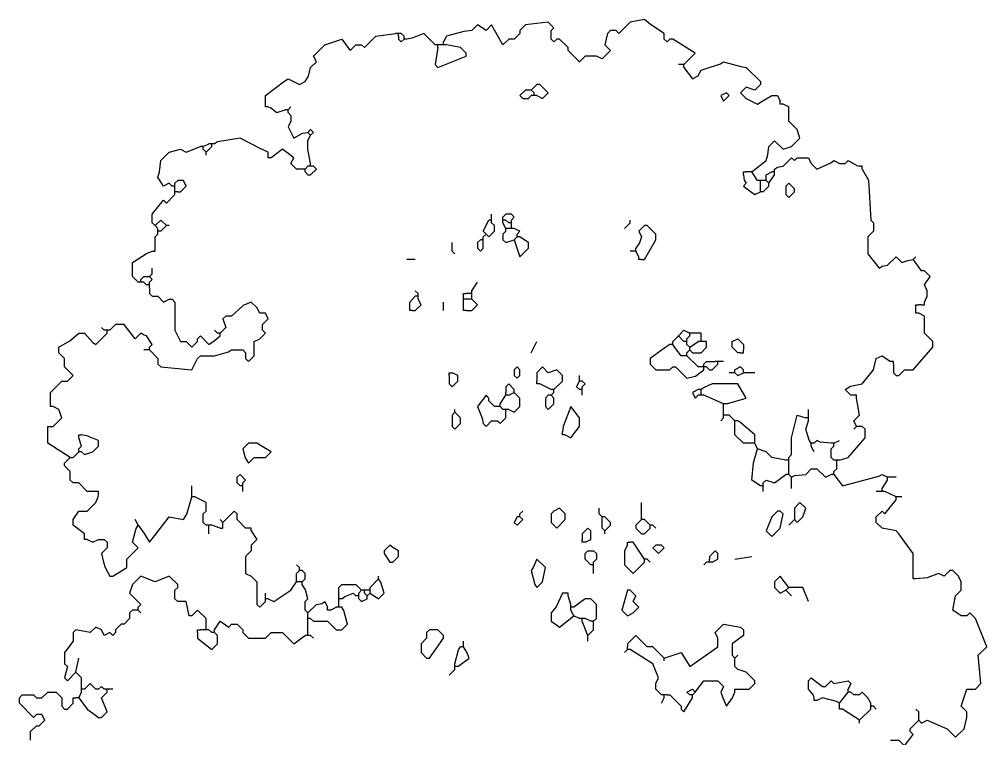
# Model space of a CAD drawing. Header units: metres. Extents: x -5.1 to 5.8, y 0 to 12.5.
# Drawn here: x -5.08 to 5.78, y 4.46 to 12.54 of the extents above; entities that cross this region are included whole.
import ezdxf

# ---------------------------------------------------------------- set-up
doc = ezdxf.new("R2010")
doc.units = ezdxf.units.M
doc.header["$LTSCALE"] = 0.2

msp = doc.modelspace()

# ---------------------------------------------------------------- linework, layer by layer
at = {"linetype": 'Continuous', "flags": 128}
for points in [[(2.381, 12.033), (2.508, 12.16), (2.254, 12.319), (2.223, 12.319), (2.191, 12.287), (2.159, 12.319), (2.159, 12.383), (2.005, 12.485), (1.937, 12.541), (1.838, 12.519), (1.778, 12.51), (1.651, 12.383), (1.619, 12.414), (1.556, 12.414), (1.524, 12.383), (1.492, 12.256), (1.556, 12.192), (1.461, 12.097), (1.397, 12.128), (1.27, 12.128), (1.207, 12.065), (1.08, 12.192), (1.08, 12.224), (0.984, 12.319), (0.953, 12.319), (0.921, 12.287), (0.889, 12.319), (0.889, 12.414), (0.921, 12.446), (0.857, 12.51), (0.603, 12.478), (0.54, 12.414), (0.54, 12.383), (0.476, 12.319), (0.413, 12.319), (0.349, 12.256), (0.222, 12.478), (0.159, 12.414), (0.064, 12.478), (0, 12.414), (-0.092, 12.403), (-0.286, 12.351), (-0.317, 12.287)], [(-2.318, 11.589), (-2.318, 11.684), (-2.099, 11.849), (-2.064, 11.874), (-1.937, 11.811), (-1.873, 11.843), (-1.835, 11.903), (-1.81, 12.001), (-1.746, 12.065), (-1.778, 12.128), (-1.651, 12.256), (-1.46, 12.319), (-1.365, 12.192), (-1.302, 12.256), (-1.238, 12.256), (-1.206, 12.224), (-1.079, 12.351), (-0.857, 12.383)], [(-0.825, 12.383), (-0.857, 12.383)], [(-0.794, 12.383), (-0.825, 12.383)], [(-0.825, 12.351), (-0.825, 12.383)], [(-0.762, 12.351), (-0.794, 12.383)], [(-0.413, 12.256), (-0.54, 12.383), (-0.67, 12.329), (-0.73, 12.319)], [(-0.825, 12.351), (-0.825, 12.319), (-0.794, 12.287), (-0.762, 12.319)], [(-0.762, 12.319), (-0.762, 12.351)], [(-0.73, 12.319), (-0.762, 12.319)], [(-0.317, 12.256), (-0.317, 12.287)], [(-0.381, 12.256), (-0.413, 12.256)], [(-0.381, 12.224), (-0.413, 12.033), (-0.381, 12.001), (-0.063, 12.128), (-0.063, 12.16), (-0.127, 12.224), (-0.286, 12.256)], [(-0.349, 12.256), (-0.381, 12.256)], [(-0.381, 12.224), (-0.381, 12.256)], [(-0.317, 12.256), (-0.349, 12.256)], [(-0.286, 12.256), (-0.317, 12.256)], [(2.381, 12.001), (2.477, 11.874), (2.54, 11.906), (2.572, 11.97), (2.791, 12.04), (2.826, 12.065), (3.019, 12.011), (3.08, 12.001), (3.239, 11.843), (3.239, 11.811), (3.175, 11.747), (3.08, 11.779), (3.016, 11.716), (3.08, 11.652), (3.207, 11.589), (3.267, 11.627), (3.366, 11.684), (3.429, 11.684), (3.461, 11.621)], [(2.35, 12.033), (2.318, 12.033)], [(2.381, 12.033), (2.35, 12.033)], [(2.381, 12.001), (2.381, 12.033)], [(0.667, 11.747), (0.603, 11.747), (0.54, 11.684), (0.571, 11.652), (0.635, 11.652), (0.667, 11.684)], [(0.73, 11.684), (0.794, 11.652), (0.857, 11.716), (0.762, 11.811), (0.73, 11.811), (0.667, 11.747)], [(0.699, 11.716), (0.667, 11.747)], [(0.699, 11.684), (0.667, 11.684)], [(0.699, 11.684), (0.699, 11.716)], [(0.73, 11.684), (0.699, 11.684)], [(2.826, 11.621), (2.889, 11.684), (2.857, 11.716), (2.794, 11.684), (2.826, 11.621)], [(3.493, 11.589), (3.461, 11.589), (3.461, 11.621)], [(-2.286, 11.557), (-2.318, 11.557), (-2.318, 11.589)], [(-2.286, 11.557), (-2.259, 11.55), (-2.191, 11.494), (-2.095, 11.525)], [(-2.064, 11.525), (-2.095, 11.525)], [(-2.064, 11.525), (-2.032, 11.557)], [(-2.064, 11.494), (-2.064, 11.525)], [(3.143, 10.827), (3.302, 10.954), (3.323, 11.02), (3.334, 11.113), (3.397, 11.176), (3.493, 11.081), (3.588, 11.113), (3.683, 11.208), (3.651, 11.303), (3.556, 11.398), (3.556, 11.557), (3.493, 11.589)], [(-2.064, 11.494), (-2.032, 11.462), (-2.032, 11.398), (-2.064, 11.335), (-2, 11.208), (-1.902, 11.262), (-1.841, 11.271)], [(-1.81, 11.24), (-1.778, 11.271), (-1.81, 11.303), (-1.841, 11.271)], [(-2.286, 11.017), (-2.286, 11.049), (-2.378, 11.09), (-2.603, 11.208), (-2.855, 11.164), (-2.889, 11.144)], [(-1.81, 11.24), (-1.841, 11.271)], [(-1.81, 10.922), (-1.841, 11.081), (-1.841, 11.176), (-1.81, 11.24)], [(-3.365, 10.668), (-3.397, 10.7), (-3.461, 10.668), (-3.499, 10.728), (-3.524, 10.763), (-3.505, 10.829), (-3.492, 10.954), (-3.397, 11.049), (-3.27, 11.081), (-3.207, 11.049), (-3.048, 11.113)], [(-3.016, 11.113), (-3.048, 11.113)], [(-3.016, 11.113), (-2.953, 11.144)], [(-3.016, 11.081), (-3.016, 11.113)], [(-2.984, 11.049), (-3.016, 11.081)], [(-2.984, 11.049), (-2.921, 11.113)], [(-2.921, 11.144), (-2.953, 11.144)], [(-2.889, 11.144), (-2.921, 11.144)], [(-2.921, 11.113), (-2.921, 11.144)], [(-1.905, 10.858), (-1.968, 10.858), (-2.032, 10.922), (-2, 10.985), (-2.092, 11.055), (-2.127, 11.081), (-2.254, 10.985)], [(-2.984, 11.017), (-2.984, 11.049)], [(-2.254, 10.985), (-2.286, 10.985), (-2.286, 11.017)], [(3.397, 10.858), (3.432, 10.881), (3.493, 10.89), (3.588, 10.985), (3.62, 10.954), (3.651, 10.985), (3.778, 10.985), (3.81, 10.922), (3.874, 10.858), (4.029, 10.928), (4.064, 10.954), (4.128, 10.922), (4.191, 10.922), (4.223, 10.954), (4.323, 10.898), (4.35, 10.89)], [(-1.873, 10.858), (-1.841, 10.89)], [(-1.873, 10.827), (-1.841, 10.795), (-1.81, 10.795), (-1.746, 10.858), (-1.778, 10.89)], [(-1.81, 10.89), (-1.841, 10.89)], [(-1.81, 10.89), (-1.81, 10.922)], [(-1.778, 10.89), (-1.81, 10.89)], [(4.382, 10.858), (4.382, 10.89), (4.35, 10.89)], [(-1.873, 10.858), (-1.905, 10.858)], [(-1.873, 10.827), (-1.873, 10.858)], [(3.048, 10.795), (3.048, 10.827), (3.08, 10.827)], [(3.048, 10.795), (3.058, 10.735), (3.08, 10.7), (3.048, 10.668), (3.14, 10.598), (3.175, 10.573), (3.239, 10.604)], [(3.143, 10.827), (3.08, 10.827)], [(3.207, 10.731), (3.143, 10.827)], [(3.302, 10.763), (3.302, 10.795), (3.366, 10.827)], [(3.302, 10.731), (3.302, 10.763)], [(3.334, 10.7), (3.397, 10.795)], [(3.397, 10.827), (3.366, 10.827)], [(3.397, 10.827), (3.397, 10.858)], [(3.397, 10.795), (3.397, 10.827)], [(4.382, 10.858), (4.451, 10.735), (4.477, 10.287), (4.509, 10.255), (4.509, 10.16), (4.445, 10.097), (4.445, 9.906), (4.572, 9.747), (4.607, 9.769), (4.667, 9.779), (4.763, 9.874), (4.826, 9.811), (4.893, 9.833), (4.953, 9.842)], [(-3.334, 10.668), (-3.365, 10.668)], [(-3.302, 10.604), (-3.27, 10.604), (-3.207, 10.668), (-3.238, 10.731), (-3.302, 10.731), (-3.334, 10.7)], [(-3.334, 10.668), (-3.334, 10.7)], [(-3.334, 10.636), (-3.334, 10.668)], [(3.239, 10.731), (3.207, 10.731)], [(3.27, 10.731), (3.239, 10.731)], [(3.239, 10.7), (3.239, 10.731)], [(3.239, 10.636), (3.239, 10.7)], [(3.302, 10.731), (3.27, 10.731)], [(3.27, 10.604), (3.334, 10.668), (3.334, 10.7)], [(3.334, 10.7), (3.302, 10.731)], [(3.556, 10.541), (3.62, 10.604), (3.62, 10.636), (3.556, 10.7), (3.524, 10.668), (3.524, 10.573), (3.556, 10.541)], [(-3.556, 10.224), (-3.588, 10.255), (-3.588, 10.351), (-3.461, 10.509), (-3.429, 10.478), (-3.334, 10.573)], [(-3.334, 10.604), (-3.334, 10.636)], [(-3.302, 10.604), (-3.334, 10.604)], [(-3.334, 10.573), (-3.334, 10.604)], [(3.239, 10.604), (3.239, 10.636)], [(3.27, 10.604), (3.239, 10.604)], [(0.222, 10.319), (0.222, 10.351)], [(0.222, 10.287), (0.222, 10.319)], [(0.445, 10.287), (0.476, 10.319), (0.445, 10.351), (0.381, 10.351), (0.349, 10.319)], [(0.349, 10.287), (0.349, 10.319)], [(-3.429, 10.224), (-3.492, 10.287), (-3.556, 10.224)], [(-3.524, 10.192), (-3.556, 10.224)], [(-3.492, 10.16), (-3.429, 10.224)], [(-3.397, 10.224), (-3.429, 10.224)], [(0.159, 10.128), (0.127, 10.16), (0.191, 10.287)], [(0.159, 10.128), (0.191, 10.097), (0.254, 10.16), (0.254, 10.224), (0.222, 10.255)], [(0.222, 10.287), (0.191, 10.287)], [(0.222, 10.255), (0.222, 10.287)], [(0.381, 10.287), (0.349, 10.287)], [(0.349, 10.255), (0.349, 10.287)], [(0.381, 10.192), (0.349, 10.255)], [(0.413, 10.255), (0.381, 10.287)], [(0.445, 10.255), (0.413, 10.255)], [(0.445, 10.255), (0.445, 10.287)], [(0.445, 10.224), (0.445, 10.255)], [(0.445, 10.192), (0.445, 10.224)], [(1.714, 10.192), (1.778, 10.255), (1.778, 10.287)], [(1.905, 9.842), (1.937, 9.842), (2.064, 10.065), (2.064, 10.128), (1.969, 10.224), (1.937, 10.224), (1.873, 10.16), (1.905, 10.097), (1.88, 10.03), (1.842, 9.97)], [(-3.556, 9.97), (-3.556, 10.097), (-3.524, 10.128)], [(-3.524, 10.16), (-3.524, 10.192)], [(-3.492, 10.16), (-3.524, 10.16)], [(-3.524, 10.128), (-3.524, 10.16)], [(0.127, 10.097), (0.159, 10.128)], [(0.381, 10.16), (0.349, 10.128), (0.349, 10.065), (0.381, 10.033), (0.476, 10.065)], [(0.413, 10.192), (0.381, 10.192)], [(0.381, 10.16), (0.381, 10.192)], [(0.445, 10.192), (0.413, 10.192)], [(0.476, 10.192), (0.445, 10.192)], [(0.508, 10.128), (0.54, 10.16), (0.476, 10.192)], [(0.508, 10.097), (0.508, 10.128)], [(-0.19, 9.906), (-0.222, 9.938), (-0.222, 10.033)], [(0.095, 10.065), (0.064, 10.033), (0.064, 9.97), (0.095, 9.938), (0.127, 9.97), (0.127, 10.033)], [(0.127, 10.065), (0.095, 10.065)], [(0.127, 10.065), (0.127, 10.097)], [(0.127, 10.033), (0.127, 10.065)], [(0.476, 10.065), (0.508, 10.097)], [(0.476, 10.065), (0.54, 9.874), (0.635, 9.97), (0.635, 10.033), (0.575, 10.071), (0.54, 10.097)], [(0.54, 10.097), (0.508, 10.097)], [(-3.746, 9.588), (-3.81, 9.652), (-3.81, 9.811), (-3.654, 9.912), (-3.588, 9.938)], [(-3.588, 9.938), (-3.556, 9.938), (-3.556, 9.97)], [(1.81, 9.938), (1.778, 9.938)], [(1.842, 9.938), (1.81, 9.938)], [(1.842, 9.938), (1.842, 9.97)], [(1.873, 9.874), (1.842, 9.938)], [(-0.635, 9.842), (-0.73, 9.842)], [(1.905, 9.842), (1.873, 9.842), (1.873, 9.874)], [(4.953, 9.842), (4.985, 9.874)], [(5.08, 9.366), (5.112, 9.43), (5.112, 9.493), (5.08, 9.557), (5.143, 9.652), (5.08, 9.715), (5.048, 9.715), (4.978, 9.808), (4.953, 9.842)], [(-3.619, 9.652), (-3.588, 9.684), (-3.588, 9.747)], [(-3.715, 9.588), (-3.746, 9.588)], [(-3.715, 9.62), (-3.683, 9.652), (-3.619, 9.652)], [(-3.715, 9.588), (-3.715, 9.62)], [(-3.683, 9.588), (-3.715, 9.588)], [(-3.651, 9.557), (-3.683, 9.588)], [(-3.619, 9.557), (-3.651, 9.557)], [(-3.619, 9.588), (-3.588, 9.62), (-3.619, 9.652)], [(-3.619, 9.557), (-3.619, 9.588)], [(-3.619, 9.525), (-3.619, 9.557)], [(0, 9.493), (0.064, 9.588)], [(-3.619, 9.525), (-3.619, 9.461), (-3.588, 9.43), (-3.524, 9.43), (-3.461, 9.366), (-3.397, 9.398), (-3.365, 9.398), (-3.334, 9.366), (-3.334, 9.049), (-3.27, 8.922), (-3.207, 8.922), (-3.143, 8.858), (-3.08, 8.922), (-3.08, 8.954), (-3.048, 8.985), (-2.953, 8.89), (-2.894, 8.929), (-2.826, 8.985)], [(-0.603, 9.461), (-0.635, 9.493)], [(-0.603, 9.43), (-0.603, 9.461)], [(-0.095, 9.43), (-0.095, 9.461), (-0.063, 9.461)], [(-0.032, 9.461), (-0.063, 9.461)], [(0, 9.461), (-0.032, 9.461)], [(0, 9.461), (0, 9.493)], [(0, 9.43), (0, 9.461)], [(-3.619, 8.827), (-3.524, 8.731), (-3.524, 8.668), (-3.492, 8.636), (-3.143, 8.604), (-3.08, 8.731), (-3.048, 8.763), (-2.889, 8.763), (-2.733, 8.807), (-2.699, 8.827), (-2.572, 8.827), (-2.54, 8.795), (-2.54, 8.731), (-2.508, 8.699), (-2.445, 8.763), (-2.445, 8.922), (-2.381, 8.954), (-2.318, 9.017), (-2.349, 9.049), (-2.349, 9.112), (-2.286, 9.176), (-2.318, 9.239), (-2.381, 9.239), (-2.413, 9.303), (-2.476, 9.366), (-2.566, 9.327), (-2.699, 9.208), (-2.762, 9.208), (-2.794, 9.176), (-2.762, 9.081), (-2.826, 9.017)], [(-0.698, 9.303), (-0.698, 9.366), (-0.635, 9.43)], [(-0.667, 9.271), (-0.635, 9.271), (-0.571, 9.335), (-0.603, 9.398)], [(-0.603, 9.43), (-0.635, 9.43)], [(-0.603, 9.398), (-0.603, 9.43)], [(-0.317, 9.271), (-0.317, 9.366)], [(-0.095, 9.398), (-0.095, 9.43)], [(-0.063, 9.398), (-0.095, 9.398)], [(-0.095, 9.366), (-0.095, 9.398)], [(-0.095, 9.303), (-0.095, 9.366)], [(-0.032, 9.398), (-0.063, 9.398)], [(-0.063, 9.271), (0, 9.271), (0.064, 9.335), (0, 9.398)], [(0, 9.398), (-0.032, 9.398)], [(0, 9.398), (0, 9.43)], [(5.048, 9.335), (5.08, 9.335), (5.08, 9.366)], [(-0.667, 9.271), (-0.698, 9.271), (-0.698, 9.303)], [(-0.063, 9.271), (-0.095, 9.271), (-0.095, 9.303)], [(4.731, 8.668), (4.731, 8.572), (4.763, 8.541), (4.794, 8.541), (4.858, 8.604), (4.953, 8.604), (5.175, 8.858), (5.175, 8.922), (5.08, 9.017), (5.08, 9.208), (5.016, 9.239)], [(4.985, 9.303), (4.985, 9.335), (5.016, 9.335)], [(4.985, 9.271), (4.985, 9.303)], [(5.016, 9.239), (4.985, 9.239), (4.985, 9.271)], [(5.048, 9.335), (5.016, 9.335)], [(-4.731, 8.223), (-4.731, 8.35), (-4.604, 8.477), (-4.54, 8.477), (-4.477, 8.541), (-4.572, 8.636), (-4.572, 8.731), (-4.635, 8.795), (-4.635, 8.858), (-4.514, 8.929), (-4.413, 9.017), (-4.35, 9.017), (-4.258, 8.915), (-4.223, 8.89), (-4.096, 9.017)], [(-4.127, 9.049), (-4.159, 9.081)], [(-4.096, 9.049), (-4.127, 9.049)], [(-4.064, 9.049), (-4.096, 9.049)], [(-4.096, 9.017), (-4.096, 9.049)], [(-3.619, 8.858), (-3.588, 8.89), (-3.651, 8.985), (-3.68, 8.992), (-3.715, 9.017), (-3.778, 8.954), (-3.905, 9.112), (-4, 9.112), (-4.064, 9.049)], [(-2.857, 9.017), (-2.889, 9.049)], [(-2.826, 9.017), (-2.857, 9.017)], [(-2.826, 8.985), (-2.826, 9.017)], [(2.318, 8.985), (2.381, 9.049), (2.445, 9.017)], [(2.477, 9.017), (2.445, 9.017)], [(2.445, 8.985), (2.445, 9.017)], [(2.54, 9.017), (2.477, 9.017)], [(2.572, 8.985), (2.572, 9.017), (2.54, 9.017)], [(0.667, 8.795), (0.73, 8.922)], [(2.254, 8.922), (2.318, 8.985)], [(2.254, 8.89), (2.254, 8.922)], [(2.381, 8.922), (2.318, 8.985)], [(2.413, 8.922), (2.381, 8.922)], [(2.413, 8.954), (2.445, 8.985)], [(2.413, 8.922), (2.413, 8.954)], [(2.413, 8.89), (2.413, 8.922)], [(2.445, 8.858), (2.54, 8.922)], [(2.572, 8.922), (2.54, 8.922)], [(2.572, 8.954), (2.572, 8.985)], [(2.572, 8.922), (2.572, 8.954)], [(2.604, 8.922), (2.572, 8.922)], [(2.635, 8.89), (2.635, 8.922), (2.604, 8.922)], [(3.016, 8.795), (2.985, 8.795), (2.921, 8.858), (2.921, 8.922), (2.985, 8.954), (3.048, 8.89), (3.048, 8.827)], [(-3.651, 8.827), (-3.683, 8.827)], [(-3.619, 8.827), (-3.651, 8.827)], [(-3.619, 8.827), (-3.619, 8.858)], [(2.223, 8.89), (2.165, 8.851), (2, 8.731), (2, 8.668), (2.064, 8.604), (2.223, 8.604), (2.254, 8.636), (2.286, 8.636), (2.413, 8.509), (2.511, 8.534), (2.604, 8.604)], [(2.254, 8.89), (2.223, 8.89)], [(2.381, 8.763), (2.35, 8.763), (2.28, 8.855), (2.254, 8.89)], [(2.445, 8.858), (2.413, 8.89)], [(2.413, 8.795), (2.445, 8.827)], [(2.445, 8.827), (2.477, 8.795), (2.572, 8.795), (2.635, 8.858), (2.635, 8.89)], [(2.445, 8.827), (2.445, 8.858)], [(3.016, 8.795), (3.048, 8.795), (3.048, 8.827)], [(2.413, 8.763), (2.381, 8.763)], [(2.413, 8.763), (2.413, 8.795)], [(2.572, 8.636), (2.54, 8.636), (2.413, 8.763)], [(2.604, 8.668), (2.635, 8.699), (2.731, 8.699)], [(2.762, 8.699), (2.731, 8.699)], [(2.794, 8.699), (2.762, 8.699)], [(2.762, 8.668), (2.762, 8.699)], [(2.826, 8.699), (2.794, 8.699)], [(4.286, 8.319), (4.255, 8.319), (4.191, 8.382), (4.251, 8.42), (4.382, 8.445), (4.509, 8.604), (4.54, 8.731), (4.604, 8.763), (4.699, 8.699)], [(4.731, 8.668), (4.731, 8.699), (4.699, 8.699)], [(0.508, 8.509), (0.54, 8.541), (0.54, 8.604), (0.508, 8.636), (0.476, 8.604), (0.476, 8.541), (0.508, 8.509)], [(0.921, 8.382), (1.016, 8.477), (1.016, 8.541), (0.953, 8.604), (0.857, 8.572), (0.794, 8.636), (0.73, 8.572), (0.73, 8.477)], [(2.604, 8.636), (2.572, 8.636)], [(2.604, 8.636), (2.604, 8.668)], [(2.635, 8.636), (2.604, 8.636)], [(2.604, 8.604), (2.604, 8.636)], [(2.635, 8.636), (2.667, 8.604), (2.699, 8.604), (2.762, 8.668)], [(3.048, 8.604), (3.016, 8.636), (2.953, 8.604)], [(2.953, 8.572), (2.953, 8.604)], [(3.048, 8.572), (3.048, 8.604)], [(-0.254, 8.541), (-0.254, 8.572), (-0.222, 8.572)], [(-0.254, 8.541), (-0.254, 8.445), (-0.222, 8.414), (-0.159, 8.477), (-0.159, 8.541), (-0.222, 8.572)], [(0.762, 8.445), (0.73, 8.445), (0.73, 8.477)], [(1.207, 8.382), (1.175, 8.414), (1.207, 8.477)], [(1.207, 8.509), (1.207, 8.541)], [(1.207, 8.477), (1.207, 8.509)], [(1.238, 8.477), (1.207, 8.477)], [(1.238, 8.414), (1.27, 8.445), (1.238, 8.477)], [(2.921, 8.572), (2.889, 8.572)], [(2.953, 8.572), (2.921, 8.572)], [(2.953, 8.572), (2.985, 8.541), (3.048, 8.572)], [(3.08, 8.572), (3.048, 8.572)], [(3.175, 8.572), (3.08, 8.572)], [(0.476, 8.35), (0.476, 8.382), (0.413, 8.445), (0.381, 8.414), (0.381, 8.35)], [(0.889, 8.382), (0.762, 8.445)], [(0.921, 8.382), (0.889, 8.382)], [(0.921, 8.35), (0.921, 8.382)], [(1.238, 8.382), (1.207, 8.382)], [(1.238, 8.382), (1.238, 8.414)], [(1.238, 8.35), (1.238, 8.382)], [(2.54, 8.382), (2.477, 8.35), (2.508, 8.287), (2.54, 8.319)], [(2.572, 8.382), (2.54, 8.382)], [(2.857, 8.223), (3.08, 8.287), (2.985, 8.445), (2.699, 8.445), (2.607, 8.404), (2.572, 8.382)], [(2.572, 8.35), (2.572, 8.382)], [(0.286, 8.192), (0.254, 8.192), (0.191, 8.255), (0.191, 8.287), (0.159, 8.319), (0.064, 8.192), (0.117, 8.061), (0.127, 8.001), (0.159, 7.969), (0.222, 8.033), (0.286, 8.033), (0.318, 8.001), (0.381, 8.065), (0.381, 8.128)], [(0.318, 8.223), (0.381, 8.319)], [(0.381, 8.319), (0.381, 8.35)], [(0.413, 8.319), (0.381, 8.319)], [(0.413, 8.319), (0.476, 8.35)], [(0.413, 8.16), (0.476, 8.128), (0.54, 8.192), (0.54, 8.287), (0.476, 8.35)], [(0.889, 8.319), (0.857, 8.319), (0.826, 8.287), (0.826, 8.192), (0.857, 8.16), (0.921, 8.223), (0.921, 8.287), (0.889, 8.319)], [(0.889, 8.319), (0.921, 8.35)], [(1.238, 8.319), (1.238, 8.35)], [(2.572, 8.319), (2.54, 8.319)], [(2.572, 8.319), (2.572, 8.35)], [(2.604, 8.319), (2.572, 8.319)], [(2.826, 8.223), (2.604, 8.319)], [(4.318, 8.287), (4.318, 8.319), (4.286, 8.319)], [(4.318, 7.969), (4.286, 8.033), (4.35, 8.096), (4.318, 8.287)], [(-4.699, 8.192), (-4.731, 8.192), (-4.731, 8.223)], [(-4.731, 7.969), (-4.699, 7.969), (-4.604, 8.065), (-4.635, 8.16), (-4.699, 8.192)], [(-0.19, 8.128), (-0.19, 8.16)], [(0.318, 8.192), (0.286, 8.192)], [(0.318, 8.192), (0.318, 8.223)], [(0.349, 8.16), (0.318, 8.192)], [(0.381, 8.16), (0.349, 8.16)], [(0.413, 8.16), (0.381, 8.16)], [(0.381, 8.128), (0.381, 8.16)], [(1.048, 7.874), (1.111, 7.842), (1.181, 7.934), (1.207, 7.969), (1.207, 8.065), (1.111, 8.192), (1.026, 7.966), (1.016, 7.906)], [(2.857, 8.223), (2.826, 8.223)], [(2.826, 8.192), (2.826, 8.223)], [(2.826, 8.128), (2.826, 8.192)], [(3.778, 8.096), (3.778, 8.16)], [(-0.19, 8.128), (-0.222, 8.096), (-0.222, 7.969), (-0.19, 7.938), (-0.127, 8.001), (-0.127, 8.065), (-0.19, 8.128)], [(2.794, 8.033), (2.826, 8.065)], [(2.826, 8.096), (2.826, 8.128)], [(2.857, 8.096), (2.826, 8.096)], [(2.826, 8.065), (2.826, 8.096)], [(2.953, 8.033), (2.889, 8.096), (2.857, 8.096)], [(3.556, 7.62), (3.588, 7.652), (3.588, 7.842), (3.651, 8.096), (3.747, 8.065)], [(3.778, 8.065), (3.747, 8.065)], [(3.778, 8.065), (3.778, 8.096)], [(3.778, 8.033), (3.778, 8.065)], [(-4.762, 7.938), (-4.762, 7.969), (-4.731, 7.969)], [(-4.508, 7.62), (-4.762, 7.779), (-4.762, 7.938)], [(2.985, 8.033), (2.953, 8.033)], [(2.953, 8.001), (2.953, 8.033)], [(3.143, 7.779), (3.048, 7.779), (2.953, 7.874), (2.953, 8.001)], [(3.175, 7.811), (3.175, 7.874), (3.019, 8.007), (2.985, 8.033)], [(3.81, 7.779), (3.785, 7.814), (3.747, 7.938), (3.778, 8.033)], [(4.128, 7.588), (4.223, 7.62), (4.413, 7.842), (4.413, 7.938), (4.382, 7.969), (4.318, 7.969)], [(4.286, 7.938), (4.318, 7.969)], [(-4.413, 7.842), (-4.413, 7.874), (-4.381, 7.874)], [(-4.413, 7.715), (-4.381, 7.747), (-4.413, 7.842)], [(-4.381, 7.684), (-4.35, 7.652), (-4.283, 7.677), (-4.254, 7.684), (-4.191, 7.747), (-4.191, 7.811), (-4.321, 7.864), (-4.381, 7.874)], [(1.048, 7.874), (1.016, 7.874), (1.016, 7.906)], [(-4.413, 7.684), (-4.413, 7.715)], [(-2.508, 7.556), (-2.445, 7.62), (-2.318, 7.62), (-2.254, 7.684), (-2.315, 7.722), (-2.413, 7.779), (-2.508, 7.779), (-2.572, 7.715), (-2.546, 7.617), (-2.508, 7.556)], [(3.175, 7.779), (3.143, 7.779)], [(3.239, 7.302), (3.143, 7.366), (3.163, 7.559), (3.207, 7.715)], [(3.175, 7.779), (3.175, 7.811)], [(3.207, 7.715), (3.175, 7.779)], [(3.524, 7.588), (3.366, 7.62), (3.302, 7.684), (3.207, 7.715)], [(3.842, 7.779), (3.81, 7.779)], [(3.81, 7.747), (3.81, 7.779)], [(3.842, 7.684), (3.81, 7.747)], [(4.032, 7.779), (3.908, 7.791), (3.874, 7.811), (3.842, 7.779)], [(4.064, 7.779), (4.032, 7.779)], [(4.064, 7.588), (4.032, 7.62), (4.032, 7.715), (4.064, 7.747)], [(4.064, 7.779), (4.128, 7.811)], [(4.064, 7.747), (4.064, 7.779)], [(-4.223, 7.239), (-4.318, 7.239), (-4.413, 7.334), (-4.477, 7.334), (-4.508, 7.366), (-4.508, 7.461), (-4.572, 7.525), (-4.572, 7.556), (-4.508, 7.62)], [(-4.508, 7.62), (-4.477, 7.62), (-4.413, 7.684)], [(-4.381, 7.684), (-4.413, 7.684)], [(3.556, 7.588), (3.556, 7.62)], [(3.556, 7.588), (3.524, 7.588)], [(3.556, 7.556), (3.556, 7.588)], [(3.556, 7.461), (3.556, 7.556)], [(3.588, 7.398), (3.622, 7.417), (3.747, 7.429), (3.81, 7.493), (3.874, 7.493), (3.969, 7.398), (4.032, 7.429)], [(4.096, 7.588), (4.064, 7.588)], [(4.064, 7.461), (4.096, 7.493), (4.096, 7.556)], [(4.128, 7.588), (4.096, 7.588)], [(4.096, 7.556), (4.096, 7.588)], [(-2.603, 7.302), (-2.635, 7.334), (-2.635, 7.398), (-2.603, 7.429), (-2.54, 7.366), (-2.572, 7.334)], [(3.27, 7.334), (3.302, 7.366), (3.397, 7.334), (3.524, 7.429)], [(3.556, 7.429), (3.524, 7.429)], [(3.556, 7.429), (3.556, 7.461)], [(3.588, 7.398), (3.556, 7.429)], [(3.588, 7.271), (3.588, 7.398)], [(4.064, 7.429), (4.032, 7.429)], [(4.064, 7.429), (4.064, 7.461)], [(4.064, 7.429), (4.159, 7.302), (4.57, 7.41), (4.604, 7.429), (4.667, 7.398)], [(4.699, 7.398), (4.667, 7.398)], [(4.667, 7.366), (4.667, 7.398)], [(4.763, 7.398), (4.699, 7.398)], [(-3.143, 7.207), (-3.143, 7.302)], [(-2.572, 7.302), (-2.603, 7.302)], [(-2.572, 7.302), (-2.572, 7.334)], [(-2.572, 7.271), (-2.572, 7.302)], [(3.27, 7.302), (3.239, 7.302)], [(3.27, 7.302), (3.27, 7.334)], [(3.27, 7.271), (3.27, 7.302)], [(4.604, 7.271), (4.667, 7.366)], [(-4.35, 6.731), (-4.35, 6.763), (-4.477, 6.858), (-4.477, 6.922), (-4.413, 7.017), (-4.318, 7.017), (-4.223, 7.112), (-4.197, 7.179), (-4.191, 7.207)], [(-4.191, 7.207), (-4.191, 7.239), (-4.223, 7.239)], [(-3.746, 6.858), (-3.677, 6.766), (-3.619, 6.668), (-3.548, 6.757), (-3.397, 6.953), (-3.238, 6.922), (-3.2, 6.982), (-3.143, 7.176)], [(-3.143, 7.176), (-3.143, 7.207)], [(-3.111, 7.176), (-3.143, 7.176)], [(-2.984, 6.858), (-3.016, 6.89), (-3.016, 6.985), (-2.984, 7.017), (-2.984, 7.112), (-3.111, 7.176)], [(-2.572, 7.239), (-2.572, 7.271)], [(3.27, 7.239), (3.27, 7.271)], [(4.572, 7.239), (4.54, 7.239)], [(4.604, 7.239), (4.572, 7.239)], [(4.604, 7.239), (4.604, 7.271)], [(4.636, 7.239), (4.604, 7.239)], [(4.763, 7.176), (4.636, 7.239)], [(4.794, 7.176), (4.763, 7.176)], [(4.763, 7.144), (4.763, 7.176)], [(4.826, 7.176), (4.794, 7.176)], [(1.905, 6.953), (1.905, 7.112)], [(3.62, 6.922), (3.651, 6.89), (3.715, 6.953), (3.747, 7.049), (3.683, 7.112), (3.62, 7.049), (3.62, 6.922)], [(4.953, 6.286), (4.953, 6.541), (4.794, 6.763), (4.763, 6.795), (4.604, 6.826), (4.54, 6.89), (4.54, 6.953), (4.604, 7.017), (4.636, 6.985), (4.763, 7.144)], [(-2.508, 6.826), (-2.54, 6.826), (-2.635, 6.922), (-2.635, 6.985), (-2.667, 7.017), (-2.794, 6.89)], [(0.508, 6.953), (0.476, 6.89), (0.508, 6.858), (0.571, 6.922), (0.54, 6.953)], [(0.54, 6.953), (0.508, 6.953)], [(0.54, 6.985), (0.571, 7.017)], [(0.54, 6.953), (0.54, 6.985)], [(0.953, 6.826), (1.048, 6.922), (1.048, 6.985), (0.984, 7.049), (0.921, 7.017), (0.889, 6.985), (0.889, 6.89), (0.953, 6.826)], [(1.461, 6.953), (1.429, 6.985), (1.429, 7.049)], [(1.492, 6.953), (1.461, 6.953)], [(1.461, 6.922), (1.461, 6.953)], [(1.492, 6.795), (1.556, 6.858), (1.556, 6.89), (1.492, 6.953)], [(1.905, 6.922), (1.905, 6.953)], [(3.366, 6.731), (3.461, 6.826), (3.493, 6.985), (3.461, 7.017), (3.429, 7.017), (3.366, 6.953), (3.302, 6.795), (3.366, 6.731)], [(-4.318, 6.699), (-4.254, 6.668), (-4.191, 6.699), (-4.127, 6.699), (-4.096, 6.668), (-4.096, 6.604), (-4.159, 6.541), (-4.137, 6.442), (-4.118, 6.385), (-4.064, 6.286), (-4.032, 6.286), (-3.873, 6.382), (-3.873, 6.477), (-3.746, 6.604), (-3.81, 6.668), (-3.769, 6.823), (-3.746, 6.858)], [(-3.746, 6.858), (-3.778, 6.922)], [(-2.953, 6.858), (-2.984, 6.858)], [(-2.921, 6.858), (-2.953, 6.858)], [(-2.953, 6.826), (-2.953, 6.858)], [(-2.826, 6.826), (-2.921, 6.858)], [(-2.794, 6.89), (-2.826, 6.922)], [(-2.826, 6.826), (-2.794, 6.826), (-2.794, 6.858)], [(-2.794, 6.858), (-2.794, 6.89)], [(1.492, 6.795), (1.461, 6.826), (1.461, 6.922)], [(1.905, 6.922), (1.842, 6.858), (1.842, 6.826), (1.905, 6.763), (1.937, 6.763), (2, 6.826)], [(1.937, 6.922), (1.905, 6.922)], [(2, 6.858), (1.937, 6.922)], [(2.032, 6.858), (2, 6.858)], [(2, 6.826), (2, 6.858)], [(2.064, 6.826), (2.032, 6.858)], [(3.556, 6.858), (3.62, 6.922)], [(-2.953, 6.763), (-2.953, 6.826)], [(-2.476, 6.795), (-2.413, 6.699), (-2.476, 6.636), (-2.476, 6.572), (-2.54, 6.509), (-2.54, 6.318), (-2.476, 6.286), (-2.413, 6.223), (-2.413, 5.969), (-2.381, 5.937), (-2.318, 6.001)], [(-2.476, 6.795), (-2.476, 6.826), (-2.508, 6.826)], [(1.27, 6.668), (1.334, 6.699), (1.334, 6.795), (1.302, 6.826), (1.238, 6.763), (1.238, 6.699)], [(1.492, 6.763), (1.492, 6.795)], [(-4.318, 6.699), (-4.35, 6.699), (-4.35, 6.731)], [(-0.889, 6.445), (-0.825, 6.509), (-0.825, 6.572), (-0.886, 6.61), (-0.921, 6.636), (-0.984, 6.572), (-0.984, 6.541), (-0.921, 6.445), (-0.889, 6.445)], [(1.27, 6.668), (1.238, 6.668), (1.238, 6.699)], [(1.746, 6.636), (1.714, 6.572), (1.714, 6.413), (1.81, 6.318), (1.937, 6.445)], [(1.746, 6.636), (1.746, 6.668), (1.778, 6.668)], [(1.937, 6.477), (1.81, 6.668), (1.778, 6.668)], [(2.096, 6.541), (2.159, 6.604), (2.127, 6.636), (2.064, 6.636), (2.032, 6.604), (2.096, 6.541)], [(1.334, 6.413), (1.27, 6.477), (1.27, 6.541), (1.302, 6.572), (1.365, 6.572), (1.397, 6.541), (1.397, 6.477), (1.365, 6.445)], [(2.699, 6.445), (2.762, 6.477), (2.762, 6.541), (2.731, 6.572), (2.667, 6.509), (2.667, 6.477)], [(-1.937, 6.382), (-1.968, 6.413)], [(0.73, 6.159), (0.794, 6.223), (0.826, 6.382), (0.73, 6.477), (0.689, 6.385), (0.667, 6.35), (0.708, 6.194), (0.73, 6.159)], [(1.365, 6.413), (1.334, 6.413)], [(1.365, 6.413), (1.365, 6.445)], [(1.365, 6.382), (1.365, 6.413)], [(1.969, 6.477), (1.937, 6.477)], [(1.937, 6.445), (1.937, 6.477)], [(2, 6.445), (1.969, 6.477)], [(2.604, 6.413), (2.635, 6.445)], [(2.667, 6.445), (2.635, 6.445)], [(2.667, 6.445), (2.667, 6.477)], [(2.699, 6.445), (2.667, 6.445)], [(2.953, 6.477), (3.143, 6.509)], [(-1.968, 6.255), (-1.968, 6.318), (-1.937, 6.35)], [(-1.937, 6.35), (-1.937, 6.382)], [(-1.905, 6.35), (-1.937, 6.35)], [(-1.905, 6.223), (-1.873, 6.255), (-1.873, 6.318), (-1.905, 6.35)], [(1.365, 6.318), (1.365, 6.382)], [(5.016, 4.667), (5.048, 4.636), (5.112, 4.667), (5.334, 4.572), (5.429, 4.477), (5.525, 4.572), (5.556, 4.699), (5.556, 4.763), (5.493, 4.826), (5.556, 5.016), (5.652, 5.016), (5.715, 5.08), (5.683, 5.398), (5.779, 5.493), (5.652, 5.81), (5.588, 5.874), (5.556, 5.842), (5.493, 5.842), (5.398, 5.906), (5.429, 6.064), (5.493, 6.128), (5.493, 6.223), (5.461, 6.286), (5.398, 6.35), (5.366, 6.35), (5.302, 6.286), (5.239, 6.318), (5.109, 6.267), (4.985, 6.255)], [(-2.984, 5.715), (-2.984, 5.81), (-3.08, 5.906), (-3.143, 5.842), (-3.175, 5.842), (-3.207, 6.001), (-3.302, 6.001), (-3.334, 6.033), (-3.334, 6.128), (-3.302, 6.159), (-3.302, 6.191), (-3.397, 6.286), (-3.556, 6.223), (-3.715, 6.286), (-3.81, 6.191), (-3.842, 6.096), (-3.715, 5.969), (-3.746, 5.937)], [(-2.286, 6.033), (-2.222, 6.001), (-2.032, 6.128), (-1.968, 6.223)], [(-1.968, 6.223), (-1.968, 6.255)], [(-1.937, 6.223), (-1.968, 6.223)], [(-1.905, 6.223), (-1.937, 6.223)], [(-1.905, 6.191), (-1.905, 6.223)], [(-1.841, 5.874), (-1.873, 5.906), (-1.873, 6.001), (-1.841, 6.033), (-1.867, 6.131), (-1.905, 6.191)], [(-1.492, 6.064), (-1.492, 6.159), (-1.46, 6.191), (-1.302, 6.191), (-1.238, 6.128)], [(-1.143, 6.159), (-1.048, 6.255)], [(-1.143, 6.096), (-1.048, 6.033), (-0.984, 6.096), (-1.022, 6.22), (-1.048, 6.255)], [(-1.048, 6.255), (-1.048, 6.286)], [(3.556, 6.159), (3.461, 6.286), (3.397, 6.223), (3.397, 6.159), (3.461, 6.096), (3.524, 6.128)], [(4.985, 6.255), (4.953, 6.255), (4.953, 6.286)], [(-2.318, 6.064), (-2.318, 6.096)], [(-1.46, 6.033), (-1.426, 6.058), (-1.333, 6.096), (-1.302, 6.064)], [(-1.27, 6.096), (-1.238, 6.128)], [(-1.27, 6.064), (-1.27, 6.096)], [(-1.206, 6.128), (-1.238, 6.128)], [(-1.175, 6.128), (-1.206, 6.128)], [(-1.206, 6.096), (-1.206, 6.128)], [(-1.175, 6.064), (-1.206, 6.096)], [(-1.143, 6.128), (-1.175, 6.128)], [(-1.175, 6.064), (-1.143, 6.096)], [(-1.143, 6.128), (-1.143, 6.159)], [(-1.143, 6.096), (-1.143, 6.128)], [(1.048, 6.096), (1.016, 6.096), (0.945, 5.942), (0.889, 5.874), (0.889, 5.779), (0.949, 5.74), (0.984, 5.715), (1.143, 5.842)], [(1.08, 6.064), (1.08, 6.096), (1.048, 6.096)], [(1.746, 5.842), (1.81, 5.874), (1.873, 5.937), (1.81, 6.001), (1.842, 6.064), (1.778, 6.128), (1.746, 6.128), (1.683, 5.906), (1.746, 5.842)], [(3.524, 6.128), (3.556, 6.159)], [(3.588, 6.064), (3.524, 6.128)], [(3.778, 6.001), (3.715, 6.159), (3.556, 6.159)], [(-2.318, 6.033), (-2.318, 6.064)], [(-2.286, 6.033), (-2.318, 6.033)], [(-2.318, 6.001), (-2.318, 6.033)], [(-1.841, 5.874), (-1.746, 5.969), (-1.686, 5.979), (-1.651, 6.001), (-1.619, 5.937)], [(-1.492, 6.033), (-1.492, 6.064)], [(-1.46, 6.033), (-1.492, 6.033)], [(-1.492, 6.001), (-1.492, 6.033)], [(-1.492, 5.969), (-1.492, 6.001)], [(-1.27, 6.064), (-1.302, 6.064)], [(-1.27, 6.033), (-1.27, 6.064)], [(-1.27, 6.033), (-1.238, 6.001), (-1.175, 6.033), (-1.175, 6.064)], [(1.111, 5.969), (1.08, 6.064)], [(1.365, 5.779), (1.397, 5.81), (1.397, 5.969), (1.334, 6.033), (1.27, 6.033), (1.143, 5.937)], [(-3.778, 5.906), (-3.81, 5.906), (-3.842, 5.874), (-3.842, 5.81), (-3.905, 5.747), (-3.937, 5.747), (-4, 5.683), (-4, 5.652), (-4.032, 5.62), (-4.064, 5.652), (-4.127, 5.62), (-4.159, 5.683), (-4.223, 5.715), (-4.286, 5.652), (-4.445, 5.683), (-4.477, 5.652), (-4.477, 5.556), (-4.547, 5.464), (-4.572, 5.429), (-4.572, 5.302), (-4.54, 5.27), (-4.572, 5.143), (-4.54, 5.112), (-4.445, 5.207)], [(-3.746, 5.906), (-3.778, 5.906)], [(-3.746, 5.906), (-3.746, 5.937)], [(-3.715, 5.874), (-3.746, 5.906)], [(-1.841, 5.842), (-1.841, 5.874)], [(-1.81, 5.81), (-1.778, 5.779), (-1.619, 5.779), (-1.524, 5.683), (-1.46, 5.683), (-1.397, 5.747), (-1.438, 5.902), (-1.46, 5.937)], [(-1.587, 5.906), (-1.619, 5.906), (-1.619, 5.937)], [(-1.587, 5.906), (-1.524, 5.937)], [(-1.492, 5.937), (-1.524, 5.937)], [(-1.492, 5.937), (-1.492, 5.969)], [(-1.46, 5.937), (-1.492, 5.937)], [(1.111, 5.937), (1.111, 5.969)], [(1.143, 5.937), (1.111, 5.937)], [(1.111, 5.906), (1.111, 5.937)], [(1.143, 5.842), (1.111, 5.906)], [(-2.889, 5.683), (-2.826, 5.779), (-2.765, 5.74), (-2.73, 5.715), (-2.699, 5.747), (-2.635, 5.747), (-2.572, 5.683), (-2.572, 5.652), (-2.508, 5.588), (-2.318, 5.588), (-2.254, 5.652), (-2.127, 5.652), (-2, 5.525), (-1.908, 5.594), (-1.873, 5.62)], [(-1.841, 5.81), (-1.841, 5.842)], [(-1.81, 5.81), (-1.841, 5.81)], [(-1.841, 5.779), (-1.841, 5.81)], [(-1.841, 5.652), (-1.841, 5.779)], [(1.207, 5.81), (1.143, 5.842)], [(1.238, 5.81), (1.207, 5.81)], [(1.27, 5.81), (1.238, 5.81)], [(1.238, 5.779), (1.238, 5.81)], [(1.302, 5.62), (1.238, 5.779)], [(1.334, 5.779), (1.27, 5.81)], [(1.365, 5.779), (1.334, 5.779)], [(1.365, 5.747), (1.365, 5.779)], [(-3.08, 5.652), (-3.08, 5.683), (-3.048, 5.683)], [(-3.08, 5.652), (-3.08, 5.588), (-2.989, 5.517), (-2.921, 5.461), (-2.857, 5.525), (-2.857, 5.62), (-2.889, 5.652)], [(-3.016, 5.683), (-3.048, 5.683)], [(-2.984, 5.683), (-3.016, 5.683)], [(-2.984, 5.683), (-2.984, 5.715)], [(-2.953, 5.683), (-2.984, 5.683)], [(-2.921, 5.652), (-2.953, 5.683)], [(-2.889, 5.652), (-2.921, 5.652)], [(-2.889, 5.652), (-2.889, 5.683)], [(-1.841, 5.62), (-1.841, 5.652)], [(-0.476, 5.366), (-0.317, 5.588), (-0.317, 5.62), (-0.381, 5.683), (-0.476, 5.683), (-0.508, 5.652), (-0.508, 5.588), (-0.571, 5.525), (-0.571, 5.429), (-0.508, 5.366), (-0.476, 5.366)], [(1.302, 5.62), (1.365, 5.683), (1.365, 5.747)], [(2.159, 5.366), (2.35, 5.429), (2.445, 5.27), (2.762, 5.493), (2.762, 5.588), (2.731, 5.652), (2.826, 5.747), (3.016, 5.715), (3.048, 5.683), (3.048, 5.62), (2.921, 5.525), (2.921, 5.398), (2.953, 5.366)], [(-1.841, 5.62), (-1.873, 5.62)], [(-1.81, 5.62), (-1.841, 5.62)], [(-1.778, 5.588), (-1.81, 5.62)], [(-0.095, 5.525), (-0.095, 5.556)], [(1.302, 5.556), (1.302, 5.62)], [(2.159, 5.366), (2.032, 5.493), (1.969, 5.493), (1.842, 5.62), (1.746, 5.525), (1.746, 5.493)], [(-0.19, 5.302), (-0.152, 5.458), (-0.127, 5.493)], [(-0.159, 5.27), (-0.032, 5.366), (-0.057, 5.432), (-0.095, 5.493)], [(-0.095, 5.493), (-0.127, 5.493)], [(-0.095, 5.493), (-0.095, 5.525)], [(1.714, 5.429), (1.746, 5.461)], [(1.746, 5.461), (1.746, 5.493)], [(1.778, 5.461), (1.746, 5.461)], [(2.127, 4.953), (2.064, 5.016), (2.064, 5.08), (2.096, 5.143), (2.032, 5.302), (1.778, 5.461)], [(-4.445, 5.207), (-4.413, 5.366)], [(2.159, 5.334), (2.159, 5.366)], [(2.953, 5.366), (2.985, 5.398)], [(2.985, 5.016), (3.112, 5.016), (3.175, 5.08), (3.175, 5.112), (3.08, 5.207), (3.013, 5.232), (2.985, 5.239), (2.953, 5.27), (2.953, 5.366)], [(-0.254, 5.175), (-0.19, 5.239)], [(-0.19, 5.27), (-0.19, 5.302)], [(-0.159, 5.27), (-0.19, 5.27)], [(-0.19, 5.239), (-0.19, 5.27)], [(-4.381, 5.048), (-4.381, 5.143), (-4.445, 5.207)], [(2.508, 4.985), (2.604, 5.112), (2.762, 5.112), (2.826, 5.048), (2.794, 4.985), (2.816, 4.918), (2.857, 4.826), (2.927, 4.918), (2.953, 4.985)], [(3.842, 4.921), (3.834, 4.948), (3.778, 5.016), (3.778, 5.112), (3.81, 5.143), (3.937, 5.048), (3.969, 5.048), (4.032, 5.112), (4.064, 5.08), (4.223, 5.112), (4.255, 5.08), (4.223, 5.016)], [(-4.381, 5.016), (-4.381, 5.048)], [(-4.35, 5.016), (-4.381, 5.016)], [(-4.381, 4.985), (-4.381, 5.016)], [(-4.127, 5.016), (-4.159, 5.048), (-4.191, 5.016), (-4.223, 5.016), (-4.286, 5.08), (-4.35, 5.016)], [(-4.096, 5.016), (-4.127, 5.016)], [(-4.064, 5.016), (-4.096, 5.016)], [(-4.096, 4.985), (-4.096, 5.016)], [(-4.032, 5.016), (-4.064, 5.016)], [(2.445, 4.953), (2.413, 4.985), (2.477, 5.016), (2.508, 4.985)], [(2.953, 4.985), (2.953, 5.016), (2.985, 5.016)], [(4.223, 4.985), (4.223, 5.016)], [(-4.953, 4.445), (-4.953, 4.54), (-4.889, 4.604), (-4.858, 4.604), (-4.794, 4.667), (-4.826, 4.731), (-4.889, 4.731), (-4.921, 4.699), (-5.08, 4.858), (-5.08, 4.921), (-5.048, 4.953), (-4.921, 4.953), (-4.889, 4.921), (-4.826, 4.921), (-4.762, 4.985), (-4.667, 4.985), (-4.604, 4.921), (-4.604, 4.826), (-4.572, 4.794), (-4.54, 4.794), (-4.477, 4.858), (-4.477, 4.89)], [(-4.477, 4.89), (-4.477, 4.921), (-4.445, 4.921)], [(-4.413, 4.921), (-4.445, 4.921)], [(-4.413, 4.921), (-4.381, 4.985)], [(-4.413, 4.921), (-4.318, 4.794), (-4.226, 4.724), (-4.191, 4.699), (-4.159, 4.699), (-4.096, 4.763), (-4.159, 4.921), (-4.096, 4.985)], [(2.159, 4.953), (2.127, 4.953)], [(2.127, 4.858), (2.159, 4.921)], [(2.191, 4.953), (2.159, 4.953)], [(2.159, 4.921), (2.159, 4.953)], [(2.191, 4.953), (2.223, 4.953), (2.35, 4.826), (2.35, 4.794), (2.381, 4.763), (2.477, 4.921)], [(2.477, 4.953), (2.445, 4.953)], [(2.477, 4.953), (2.508, 4.985)], [(2.477, 4.921), (2.477, 4.953)], [(3.874, 4.89), (3.842, 4.89), (3.842, 4.921)], [(4.128, 4.858), (4.093, 4.88), (3.937, 4.921), (3.874, 4.89)], [(4.128, 4.858), (4.223, 4.985)], [(4.255, 4.985), (4.223, 4.985)], [(4.477, 4.858), (4.445, 4.921), (4.382, 4.985), (4.35, 4.953), (4.286, 4.953), (4.255, 4.985)], [(4.128, 4.826), (4.128, 4.858)], [(4.159, 4.794), (4.128, 4.794), (4.128, 4.826)], [(4.35, 4.667), (4.159, 4.794)], [(4.35, 4.667), (4.477, 4.794)], [(4.477, 4.826), (4.477, 4.858)], [(4.509, 4.826), (4.477, 4.826)], [(4.477, 4.794), (4.477, 4.826)], [(4.54, 4.794), (4.509, 4.826)], [(5.016, 4.667), (5.016, 4.763), (4.985, 4.794)], [(4.35, 4.636), (4.35, 4.667)], [(4.699, 4.445), (4.794, 4.445), (4.858, 4.382), (4.953, 4.509), (4.921, 4.54), (4.921, 4.572), (5.016, 4.667)]]:
    msp.add_lwpolyline(points, dxfattribs=at)

doc.saveas('drawing.dxf')
